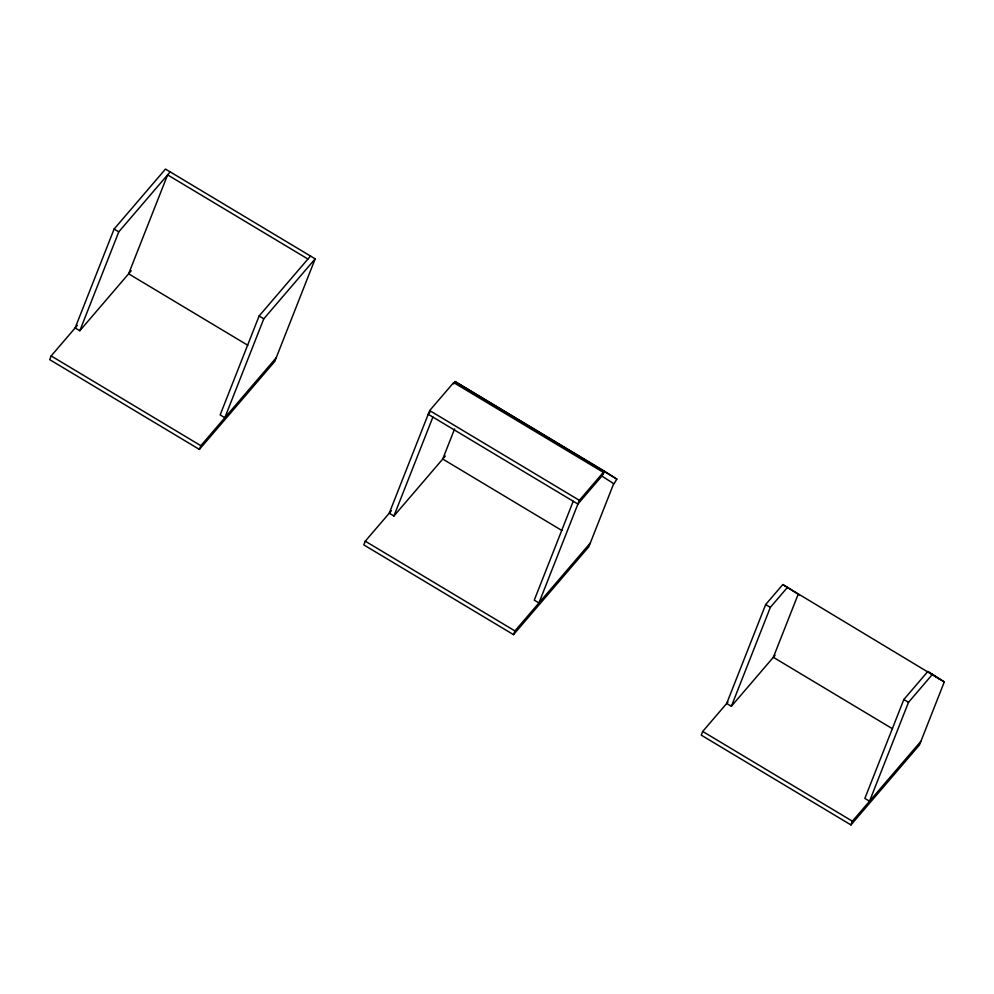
<?xml version="1.0" encoding="UTF-8"?>
<svg xmlns="http://www.w3.org/2000/svg" width="994" height="994" viewBox="0 0 994 994"><rect width="100%" height="100%" fill="white"/><g stroke="black" fill="none" stroke-linecap="round" stroke-linejoin="round"><path stroke-width="1.49" d="M77.284 325.448L51.166 355.927L49.7 359.642L199.384 449.412L274.742 361.481L315.173 258.85L165.489 169.079L114.111 229.03L75.134 327.958L79.818 330.753L131.196 270.803M79.818 330.753L118.783 231.838L170.16 171.887M199.384 449.412L200.85 445.697L276.208 357.765M310.501 256.042L259.111 315.993L220.146 414.92L224.83 417.716L263.795 318.801L315.173 258.85M391.4 510.692L365.27 541.171L363.804 544.886L513.5 634.644L588.858 546.712L613.696 483.656M430.216 411.938L428.215 414.274L577.899 504.045L601.879 476.064L603.346 472.349L453.662 382.591L429.681 410.559L389.25 513.19L393.922 515.998L445.312 456.047M393.922 515.998L432.899 417.082M454.593 428.948L442.74 459.042L561.883 530.498M513.5 634.644L514.954 630.942L590.312 543.01M573.227 501.237L534.263 600.152L538.934 602.96L579.365 500.33L603.346 472.349M727.919 702.05L702.721 731.447L701.267 735.15L850.951 824.921L919.462 744.978L944.3 681.921L927.8 671.522L903.832 699.503L864.855 798.418L869.539 801.226L908.504 702.311L932.484 674.33M799.288 594.959L782.8 584.559L765.666 604.551L726.701 703.466L731.385 706.274L775.059 655.307M731.385 706.274L770.35 607.346L787.472 587.367M798.182 594.25L773.344 657.307L892.488 728.764M850.951 824.921L852.405 821.206L920.916 741.275M453.624 383.92L455.041 381.547L604.725 471.318L616.839 479.108L613.994 483.842L601.879 476.064L604.725 471.318M307.929 259.036L167.601 174.882L128.636 273.797L247.779 345.253M616.839 479.108L455.041 381.547M944.3 681.921L782.8 584.559M765.666 604.551L770.35 607.346M429.681 410.559L579.365 500.33M903.832 699.503L908.504 702.311M114.111 229.03L118.783 231.838M259.111 315.993L263.795 318.801M702.721 731.447L852.405 821.206M365.27 541.171L514.954 630.942M51.166 355.927L200.85 445.697M927.8 671.522L939.628 679.113"/></g></svg>
